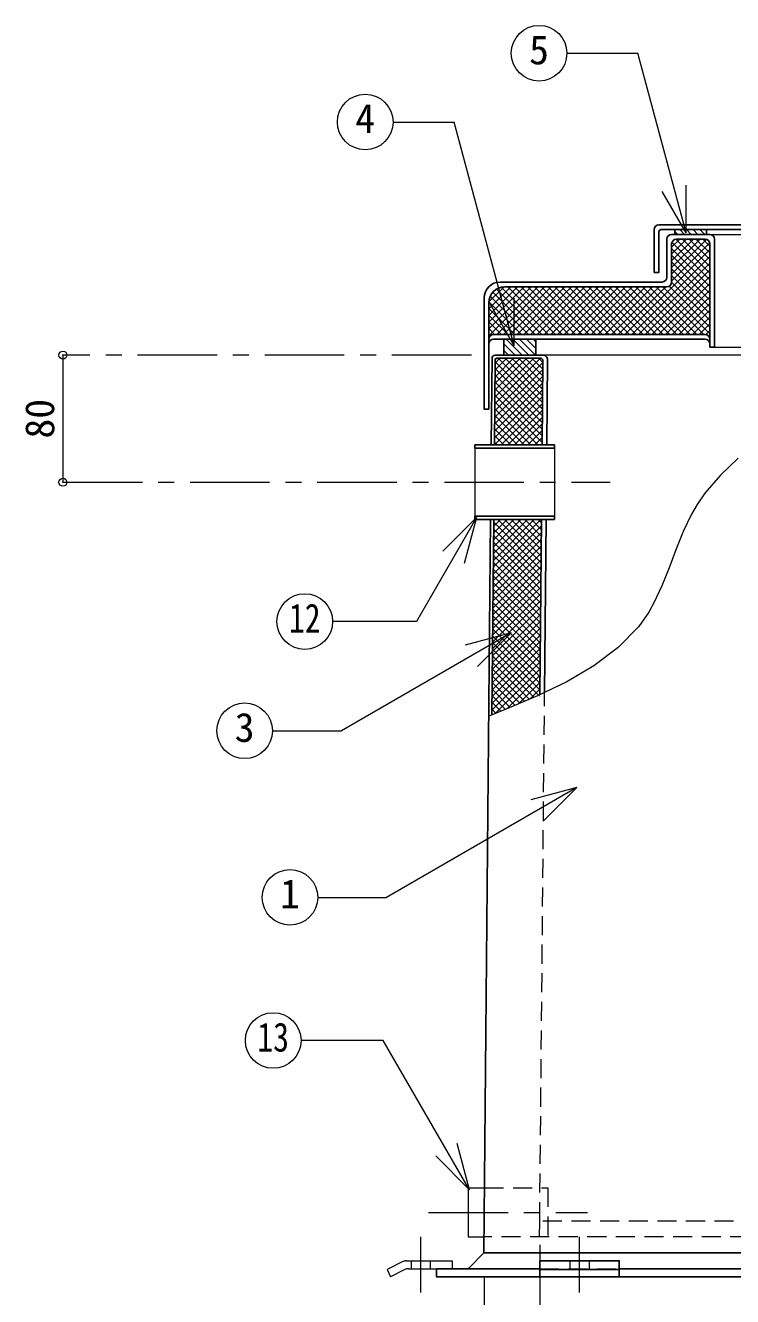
# Model space of a CAD drawing. Units: millimetres at full size, sheet at 1:10; details may follow other scales. Extents: x -2123 to 1927, y -1358 to 1452.
# Drawn here: x -671 to -226, y -811 to -11 of the extents above; entities that cross this region are included whole.
import ezdxf
from ezdxf.enums import TextEntityAlignment as Align

# ---------------------------------------------------------------- set-up
doc = ezdxf.new("R2010")
doc.units = ezdxf.units.MM
doc.header["$LTSCALE"] = 10
doc.header["$PDMODE"] = 32
doc.header["$PDSIZE"] = 5
doc.linetypes.add('CHAIN1', pattern=[8, 5, -1, 1, -1])
doc.linetypes.add('DASHED1', pattern=[1.8, 1.2, -0.6])
doc.layers.add('0-0', color=7, linetype='Continuous', lineweight=18)
doc.styles.add('ＭＳ ゴシック', font='')
doc.styles.get('ＭＳ ゴシック').set_extended_font_data('MS Gothic')

msp = doc.modelspace()

# ---------------------------------------------------------------- linework, layer by layer
at = {"layer": '0-0'}
for p, q in [((-330.72, -28.1), (-286, -28.1)), ((-255.71, -141.14), (-286, -28.1)), ((-440.11, -71.38), (-401.56, -71.38)), ((-363.84, -212.15), (-401.56, -71.38)), ((-255.71, -141.14), (-255.71, -111.14)), ((-255.71, -141.14), (-270.71, -115.16)), ((-363.84, -212.15), (-363.84, -182.15)), ((-363.84, -212.15), (-378.84, -186.17)), ((-388.54, -276.74), (-388.54, -319.44)), ((-338.54, -276.74), (-338.54, -319.44)), ((-387.62, -320.35), (-408.84, -341.56)), ((-387.62, -320.35), (-395.39, -349.33)), ((-365.7, -392.83), (-472.53, -454.51)), ((-365.7, -392.83), (-394.68, -400.59)), ((-365.7, -392.83), (-386.91, -414.04)), ((-515.97, -454.51), (-472.53, -454.51)), ((-324.52, -490.23), (-444.2, -559.33)), ((-324.52, -490.23), (-353.5, -498)), ((-324.52, -490.23), (-345.73, -511.45)), ((-487.45, -559.33), (-444.2, -559.33)), ((-392.04, -743.32), (-399.81, -714.35)), ((-392.04, -743.32), (-413.26, -722.11)), ((-392.75, -742.09), (-382.61, -742.09)), ((-431.62, -788.09), (-402.8, -788.09)), ((-402.8, -788.09), (-402.8, -793.09)), ((-432.68, -793.61), (-441.62, -798.09)), ((-430.44, -793.09), (-412.8, -793.09))]:
    msp.add_line(p, q, dxfattribs=at)
at = {"layer": '0-0', "color": 5, "lineweight": 25}
for p, q in [((-275.8, -139.09), (-275.8, -166.09)), ((-272.8, -136.09), (-150.52, -136.09)), ((-271.3, -139.09), (-150.95, -139.09)), ((-240.8, -142.09), (-264.8, -142.09)), ((-262.8, -139.09), (-262.8, -142.09)), ((-242.8, -139.09), (-242.8, -142.09)), ((-267.8, -145.09), (-267.8, -169.09)), ((-264.8, -148.09), (-264.8, -172.09)), ((-243.8, -145.09), (-261.8, -145.09)), ((-240.8, -148.09), (-240.8, -213.09)), ((-237.8, -145.09), (-237.8, -213.09)), ((-270.8, -172.09), (-372.8, -172.09)), ((-267.8, -175.09), (-369.8, -175.09)), ((-379.8, -185.09), (-379.8, -252.09)), ((-243.8, -205.09), (-376.8, -205.09)), ((-243.8, -208.09), (-376.8, -208.09)), ((-370.32, -208.09), (-370.32, -218.09)), ((-350.32, -208.09), (-350.32, -218.09)), ((-240.8, -213.09), (-237.8, -213.09)), ((-377.82, -220.07), (-378.32, -274.59)), ((-375.83, -221.08), (-376.32, -274.59)), ((-345.83, -218.09), (-375.82, -218.09)), ((-374.83, -220.09), (-347.33, -220.09)), ((-345.83, -221.6), (-346.32, -274.59)), ((-343.32, -274.59), (-342.83, -221.11)), ((-388.54, -274.59), (-338.54, -274.59)), ((-388.54, -276.74), (-388.54, -274.59)), ((-388.54, -276.74), (-338.54, -276.74)), ((-338.54, -276.74), (-338.54, -274.59)), ((-388.54, -319.44), (-388.54, -321.59)), ((-388.54, -319.44), (-338.54, -319.44)), ((-338.54, -319.44), (-338.54, -321.59)), ((-388.54, -321.59), (-338.54, -321.59)), ((-378.75, -321.59), (-382.99, -783.09)), ((-376.75, -321.59), (-377.88, -444.5)), ((-346.75, -321.59), (-347.76, -431.78)), ((-344.75, -430.33), (-343.75, -321.59)), ((-382.99, -783.09), (-392.8, -793.09)), ((-382.99, -783.09), (187.39, -783.09)), ((-347.8, -788.09), (-347.8, -798.09)), ((-412.8, -793.09), (-347.8, -793.09)), ((-347.8, -793.61), (-297.8, -793.61)), ((-297.8, -793.09), (102.2, -793.09))]:
    msp.add_line(p, q, dxfattribs=at)
at = {"layer": '0-0', "color": 4, "lineweight": 9}
for p, q in [((-262.8, -140.25), (-260.96, -142.09)), ((-259.72, -139.09), (-256.72, -142.09)), ((-255.48, -139.09), (-252.48, -142.09)), ((-251.24, -139.09), (-248.24, -142.09)), ((-246.99, -139.09), (-243.99, -142.09)), ((-240.8, -142.09), (-151.38, -142.09)), ((-294.18, -205.09), (-240.8, -151.71)), ((-264.8, -162.98), (-246.91, -145.09)), ((-264.8, -158.74), (-251.15, -145.09)), ((-264.8, -154.49), (-255.4, -145.09)), ((-264.8, -150.25), (-259.64, -145.09)), ((-264.8, -167.22), (-242.83, -145.25)), ((-264.8, -171.46), (-240.86, -147.52)), ((-264.8, -150.98), (-240.8, -174.98)), ((-264.58, -146.96), (-240.8, -170.73)), ((-262.18, -145.11), (-240.8, -166.49)), ((-257.96, -145.09), (-240.8, -162.25)), ((-253.72, -145.09), (-240.8, -158.01)), ((-249.48, -145.09), (-240.8, -153.76)), ((-245.24, -145.09), (-240.8, -149.52)), ((-289.94, -205.09), (-240.8, -155.95)), ((-264.8, -155.22), (-240.8, -179.22)), ((-264.8, -159.46), (-240.8, -183.46)), ((-285.7, -205.09), (-240.8, -160.19)), ((-281.45, -205.09), (-240.8, -164.43)), ((-264.8, -163.71), (-240.8, -187.71)), ((-264.8, -167.95), (-240.8, -191.95)), ((-379.8, -205.85), (-349.03, -175.09)), ((-379.8, -201.61), (-353.28, -175.09)), ((-379.8, -197.37), (-357.52, -175.09)), ((-379.8, -193.13), (-361.76, -175.09)), ((-379.8, -188.88), (-366.01, -175.09)), ((-379.79, -184.63), (-370.26, -175.1)), ((-374.79, -205.09), (-344.79, -175.09)), ((-371.97, -175.33), (-342.21, -205.09)), ((-370.55, -205.09), (-340.55, -175.09)), ((-367.97, -175.09), (-337.97, -205.09)), ((-366.31, -205.09), (-336.31, -175.09)), ((-363.73, -175.09), (-333.73, -205.09)), ((-362.06, -205.09), (-332.06, -175.09)), ((-359.49, -175.09), (-329.49, -205.09)), ((-357.82, -205.09), (-327.82, -175.09)), ((-355.24, -175.09), (-325.24, -205.09)), ((-353.58, -205.09), (-323.58, -175.09)), ((-351, -175.09), (-321, -205.09)), ((-349.34, -205.09), (-319.34, -175.09)), ((-346.76, -175.09), (-316.76, -205.09)), ((-345.09, -205.09), (-315.09, -175.09)), ((-342.52, -175.09), (-312.52, -205.09)), ((-340.85, -205.09), (-310.85, -175.09)), ((-338.27, -175.09), (-308.27, -205.09)), ((-336.61, -205.09), (-306.61, -175.09)), ((-334.03, -175.09), (-304.03, -205.09)), ((-332.37, -205.09), (-302.37, -175.09)), ((-329.79, -175.09), (-299.79, -205.09)), ((-328.12, -205.09), (-298.12, -175.09)), ((-325.54, -175.09), (-295.54, -205.09)), ((-323.88, -205.09), (-293.88, -175.09)), ((-321.3, -175.09), (-291.3, -205.09)), ((-319.64, -205.09), (-289.64, -175.09)), ((-317.06, -175.09), (-287.06, -205.09)), ((-315.4, -205.09), (-285.4, -175.09)), ((-312.82, -175.09), (-282.82, -205.09)), ((-311.15, -205.09), (-281.15, -175.09)), ((-308.57, -175.09), (-278.57, -205.09)), ((-306.91, -205.09), (-276.91, -175.09)), ((-304.33, -175.09), (-274.33, -205.09)), ((-302.67, -205.09), (-272.67, -175.09)), ((-300.09, -175.09), (-270.09, -205.09)), ((-298.42, -205.09), (-268.42, -175.09)), ((-295.85, -175.09), (-265.85, -205.09)), ((-291.6, -175.09), (-261.6, -205.09)), ((-287.36, -175.09), (-257.36, -205.09)), ((-283.12, -175.09), (-253.12, -205.09)), ((-278.88, -175.09), (-248.88, -205.09)), ((-277.21, -205.09), (-240.8, -168.68)), ((-274.63, -175.09), (-244.63, -205.09)), ((-272.97, -205.09), (-240.8, -172.92)), ((-270.39, -175.09), (-240.8, -204.68)), ((-266.46, -174.77), (-240.8, -200.43)), ((-264.8, -172.19), (-240.8, -196.19)), ((-378.96, -181.07), (-354.94, -205.09)), ((-377.31, -178.48), (-350.7, -205.09)), ((-375, -176.54), (-346.46, -205.09)), ((-268.73, -205.09), (-240.8, -177.16)), ((-264.48, -205.09), (-240.8, -181.4)), ((-379.8, -188.71), (-363.43, -205.09)), ((-379.78, -184.49), (-359.18, -205.09)), ((-260.24, -205.09), (-240.8, -185.65)), ((-256, -205.09), (-240.8, -189.89)), ((-379.8, -192.96), (-367.67, -205.09)), ((-379.8, -197.2), (-371.91, -205.09)), ((-251.76, -205.09), (-240.8, -194.13)), ((-247.51, -205.09), (-240.8, -198.37)), ((-379.8, -201.44), (-376.16, -205.09)), ((-379.8, -205.68), (-379.2, -206.28)), ((-243.31, -205.13), (-240.8, -202.62)), ((-240.99, -207.05), (-240.8, -206.86)), ((-370.32, -210.92), (-363.16, -218.09)), ((-370.32, -215.16), (-367.4, -218.09)), ((-368.91, -208.09), (-358.91, -218.09)), ((-364.67, -208.09), (-354.67, -218.09)), ((-360.43, -208.09), (-350.43, -218.09)), ((-356.18, -208.09), (-350.32, -213.95)), ((-351.94, -208.09), (-350.32, -209.7)), ((-237.8, -213.09), (-167.32, -213.09)), ((-647.8, -218.09), (-647.8, -298.09)), ((-376.12, -253.09), (-345.84, -222.81)), ((-376.08, -248.81), (-347.37, -220.09)), ((-376.05, -244.52), (-351.61, -220.09)), ((-376.01, -240.24), (-355.85, -220.09)), ((-375.97, -235.96), (-360.09, -220.09)), ((-375.93, -231.68), (-364.34, -220.09)), ((-375.89, -227.4), (-368.58, -220.09)), ((-375.85, -223.11), (-372.82, -220.09)), ((-375.84, -222.37), (-346.11, -252.1)), ((-373.88, -220.09), (-346.07, -247.89)), ((-369.64, -220.09), (-346.04, -243.69)), ((-365.4, -220.09), (-346, -239.49)), ((-361.16, -220.09), (-345.96, -235.28)), ((-356.91, -220.09), (-345.92, -231.08)), ((-352.67, -220.09), (-345.88, -226.87)), ((-348.43, -220.09), (-345.84, -222.67)), ((-169.18, -218.09), (-345.83, -218.09)), ((-376.2, -261.65), (-345.92, -231.37)), ((-376.16, -257.37), (-345.88, -227.09)), ((-375.92, -230.78), (-346.19, -260.51)), ((-375.88, -226.57), (-346.15, -256.3)), ((-376.28, -270.21), (-346, -239.94)), ((-376.24, -265.93), (-345.96, -235.65)), ((-376, -239.19), (-346.27, -268.92)), ((-375.96, -234.98), (-346.23, -264.71)), ((-376.32, -274.5), (-346.04, -244.22)), ((-376.07, -247.59), (-349.08, -274.59)), ((-376.03, -243.39), (-346.31, -273.12)), ((-376.11, -251.8), (-353.32, -274.59)), ((-372.17, -274.59), (-346.08, -248.5)), ((-367.92, -274.59), (-346.12, -252.78)), ((-376.19, -260.21), (-361.81, -274.59)), ((-376.15, -256), (-357.57, -274.59)), ((-363.68, -274.59), (-346.16, -257.06)), ((-359.44, -274.59), (-346.2, -261.35)), ((-376.27, -268.62), (-370.29, -274.59)), ((-376.23, -264.41), (-366.05, -274.59)), ((-355.2, -274.59), (-346.24, -265.63)), ((-350.95, -274.59), (-346.28, -269.91)), ((-376.3, -272.82), (-374.54, -274.59)), ((-346.71, -274.59), (-346.32, -274.19)), ((-377.07, -355.85), (-346.79, -325.57)), ((-377.03, -351.57), (-347.04, -321.59)), ((-376.99, -347.29), (-351.29, -321.59)), ((-376.95, -343.01), (-355.53, -321.59)), ((-376.91, -338.73), (-359.77, -321.59)), ((-376.87, -334.44), (-364.01, -321.59)), ((-376.83, -330.16), (-368.26, -321.59)), ((-376.81, -327.47), (-347.08, -357.2)), ((-376.79, -325.88), (-372.5, -321.59)), ((-376.77, -323.27), (-347.04, -353)), ((-376.75, -321.6), (-376.74, -321.59)), ((-374.21, -321.59), (-347, -348.79)), ((-369.96, -321.59), (-346.96, -344.59)), ((-365.72, -321.59), (-346.92, -340.38)), ((-361.48, -321.59), (-346.88, -336.18)), ((-357.24, -321.59), (-346.85, -331.98)), ((-352.99, -321.59), (-346.81, -327.77)), ((-348.75, -321.59), (-346.77, -323.57)), ((-377.15, -364.42), (-346.87, -334.14)), ((-377.11, -360.14), (-346.83, -329.86)), ((-376.88, -335.88), (-347.15, -365.61)), ((-376.84, -331.68), (-347.12, -361.4)), ((-377.22, -372.98), (-346.94, -342.7)), ((-377.18, -368.7), (-346.91, -338.42)), ((-376.92, -340.08), (-347.19, -369.81)), ((-377.3, -381.54), (-347.02, -351.27)), ((-377.26, -377.26), (-346.98, -346.98)), ((-377, -348.49), (-347.27, -378.22)), ((-376.96, -344.29), (-347.23, -374.02)), ((-377.38, -390.11), (-347.1, -359.83)), ((-377.34, -385.83), (-347.06, -355.55)), ((-377.08, -356.9), (-347.35, -386.63)), ((-377.04, -352.7), (-347.31, -382.43)), ((-377.42, -394.39), (-347.14, -364.11)), ((-377.15, -365.31), (-347.42, -395.04)), ((-377.11, -361.1), (-347.39, -390.83)), ((-377.5, -402.95), (-347.22, -372.68)), ((-377.46, -398.67), (-347.18, -368.39)), ((-377.23, -373.72), (-347.5, -403.45)), ((-377.19, -369.51), (-347.46, -399.24)), ((-377.58, -411.52), (-347.3, -381.24)), ((-377.54, -407.24), (-347.26, -376.96)), ((-377.31, -382.13), (-347.58, -411.85)), ((-377.27, -377.92), (-347.54, -407.65)), ((-377.66, -420.08), (-347.38, -389.8)), ((-377.62, -415.8), (-347.34, -385.52)), ((-377.38, -390.53), (-347.66, -420.26)), ((-377.35, -386.33), (-347.62, -416.06)), ((-377.73, -428.65), (-347.46, -398.37)), ((-377.7, -424.36), (-347.42, -394.09)), ((-377.46, -398.94), (-347.73, -428.67)), ((-377.42, -394.74), (-347.69, -424.47)), ((-377.81, -437.21), (-347.53, -406.93)), ((-377.77, -432.93), (-347.49, -402.65)), ((-377.54, -407.35), (-351.46, -433.43)), ((-377.5, -403.15), (-348.51, -432.14)), ((-377.85, -441.49), (-347.57, -411.21)), ((-377.62, -415.76), (-357.41, -435.96)), ((-377.58, -411.55), (-354.43, -434.7)), ((-375.74, -443.63), (-347.61, -415.49)), ((-377.65, -419.96), (-360.39, -437.23)), ((-368.59, -440.72), (-347.65, -419.78)), ((-377.73, -428.37), (-366.34, -439.76)), ((-377.69, -424.17), (-363.36, -438.5)), ((-361.21, -437.58), (-347.69, -424.06)), ((-353.83, -434.44), (-347.73, -428.34)), ((-377.81, -436.78), (-372.34, -442.24)), ((-377.77, -432.57), (-369.33, -441.02)), ((-347.78, -432.63), (-347.77, -432.62)), ((-377.85, -440.98), (-375.36, -443.47))]:
    msp.add_line(p, q, dxfattribs=at)
at = {"layer": '0-0', "color": 4, "linetype": 'CHAIN1', "lineweight": 9}
for p, q in [((-390.8, -218.09), (-647.8, -218.09)), ((-647.8, -298.09), (-303.54, -298.09)), ((-417.75, -757.59), (-317.75, -757.59)), ((-422.8, -773.09), (-422.8, -808.09)), ((-322.8, -808.09), (-322.8, -773.09)), ((-347.8, -778.09), (-347.8, -788.09)), ((-382.8, -798.09), (-382.8, -1023.09)), ((-347.8, -798.09), (-347.8, -973.09))]:
    msp.add_line(p, q, dxfattribs=at)
at = {"layer": '0-0', "linetype": 'DASHED1'}
for p, q in [((-347.8, -763.09), (-344.75, -430.33)), ((152.2, -763.09), (-347.8, -763.09)), ((-328.8, -788.09), (-328.8, -793.09)), ((-316.8, -788.09), (-316.8, -793.09)), ((-347.8, -793.09), (-297.8, -793.09))]:
    msp.add_line(p, q, dxfattribs=at)
at = {"layer": '0-0', "color": 4, "linetype": 'DASHED1', "lineweight": 9}
for p, q in [((-382.61, -742.09), (-342.75, -742.09)), ((-342.75, -742.09), (-342.75, -773.09)), ((-347.89, -773.09), (-347.8, -763.09)), ((-197.89, -773.09), (-382.89, -773.09)), ((-428.8, -788.09), (-428.8, -793.09)), ((-416.8, -788.09), (-416.8, -793.09))]:
    msp.add_line(p, q, dxfattribs=at)
at = {"layer": '0-0', "color": 5, "lineweight": 25}
for points in [[(-272.8, -140.59), (-272.8, -166.09), (-275.8, -166.09)], [(-382.8, -182.09), (-382.8, -252.09), (-379.8, -252.09)], [(-347.8, -788.09), (-297.8, -788.09), (-297.8, -798.09)], [(-412.8, -793.09), (-412.8, -798.09), (217.2, -798.09)]]:
    msp.add_lwpolyline(points, dxfattribs=at)
at = {"layer": '0-0'}
for points in [[(-222.99, -282.93), (-233.96, -293.59), (-243.85, -305.04), (-248.83, -312.2), (-252.34, -318.23), (-257.57, -329.18), (-262.13, -340.54), (-266.43, -352.01), (-270.89, -363.29), (-275.91, -374.05), (-279.25, -379.94), (-285.46, -388.78), (-298.39, -402.19), (-313.67, -413.67), (-330.81, -423.63), (-349.26, -432.5), (-368.54, -440.7), (-379.89, -445.31)], [(-387.62, -320.35), (-425.4, -385.77), (-478.13, -385.77)], [(-392.04, -743.32), (-446.25, -649.43), (-498.01, -649.43)], [(-392.75, -742.09), (-392.75, -773.09), (-382.89, -773.09)], [(-433.86, -788.61), (-443.86, -793.61), (-441.62, -798.09)]]:
    msp.add_lwpolyline(points, dxfattribs=at)
for centre in [(-348.22, -28.1), (-457.61, -71.38), (-495.63, -385.77), (-533.47, -454.51), (-504.95, -559.33), (-515.51, -649.43)]:
    msp.add_circle(centre, 17.5, dxfattribs=at)
at = {"layer": '0-0', "color": 5, "lineweight": 25}
for centre, radius, start, end in [((-272.8, -139.09), 3, 90, 180), ((-271.3, -140.59), 1.5, 90, 180), ((-264.8, -145.09), 3, 90, 180), ((-240.8, -145.09), 3, 0, 90), ((-261.8, -148.09), 3, 90, 180), ((-243.8, -148.09), 3, 0, 90), ((-372.8, -182.09), 10, 90, 180), ((-369.8, -185.09), 10, 90, 180), ((-270.8, -169.09), 3, 270, 0), ((-267.8, -172.09), 3, 270, 0), ((-376.8, -208.09), 3, 90, 180), ((-243.8, -208.09), 3, 0, 90), ((-376.8, -211.09), 3, 90, 180), ((-243.8, -211.09), 3, 0, 90), ((-375.82, -220.09), 2, 90, 179.47437), ((-374.83, -221.09), 1, 90, 179.47437), ((-347.33, -221.59), 1.5, 359.47437, 90), ((-345.83, -221.09), 3, 359.47437, 90)]:
    msp.add_arc(centre, radius, start, end, dxfattribs=at)
at = {"layer": '0-0'}
for centre in [(-431.62, -793.09), (-430.44, -798.09)]:
    msp.add_arc(centre, 5, 90, 116.56505, dxfattribs=at)
at = {"layer": '0-0', "color": 1}
for p in [(-647.8, -218.09), (-647.8, -298.09)]:
    msp.add_point(p, dxfattribs=at)

# ---------------------------------------------------------------- texts
at = {"layer": '0-0', "style": 'ＭＳ ゴシック'}
for s, p in [('5', (-354.47, -40.6)), ('4', (-463.86, -83.88)), ('3', (-539.72, -467.01)), ('1', (-511.2, -571.83))]:
    msp.add_text(s, height=18.33, dxfattribs=at).set_placement(p, align=Align.BOTTOM_LEFT)
msp.add_text('80', height=18.33, rotation=90, dxfattribs=at).set_placement((-647.8, -270.59), align=Align.BOTTOM_LEFT)
at = {"layer": '0-0', "style": 'ＭＳ ゴシック', "width": 0.8}
for s, p in [('12', (-505.63, -398.27)), ('13', (-525.51, -661.93))]:
    msp.add_text(s, height=18.33, dxfattribs=at).set_placement(p, align=Align.BOTTOM_LEFT)

doc.saveas('drawing.dxf')
